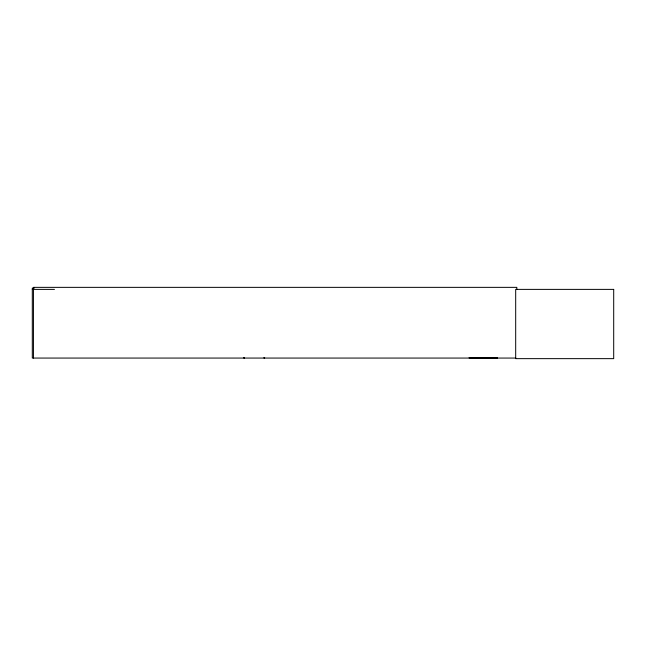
<?xml version="1.0" encoding="UTF-8"?>
<svg xmlns="http://www.w3.org/2000/svg" width="646" height="646" viewBox="0 0 646 646"><rect width="100%" height="100%" fill="white"/><g stroke="black" fill="none" stroke-linecap="round" stroke-linejoin="round"><path stroke-width="0.97" d="M485.719 357.666L496.176 358.062M34.319 288.084L32.3 288.084L32.3 358.062L515.815 358.062M32.3 289.384L54.458 289.384M469.246 357.811L497.412 357.811M516.824 289.384L516.824 287.357L33.439 287.357L33.439 358.062M485.792 357.634L485.792 358.062M264.602 357.488L264.602 358.062M264.028 357.488L264.028 358.062M244.406 357.488L244.406 358.062M243.825 357.488L243.825 358.062M613.7 289.384L515.686 289.384L515.686 358.643L613.7 358.643L613.7 289.384M497.412 357.601L469.246 357.601L469.271 358.062L497.412 358.037L497.388 357.601"/></g></svg>
